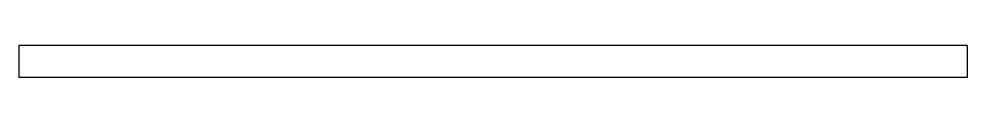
# Model space of a CAD drawing. Header units: millimetres. Extents: x -1489 to 1489, y -50 to 50.
import ezdxf

# ---------------------------------------------------------------- set-up
doc = ezdxf.new("R2010")
doc.units = ezdxf.units.MM

msp = doc.modelspace()

# ---------------------------------------------------------------- linework, layer by layer
at = {"color": 7, "linetype": 'Continuous', "lineweight": 25}
for p, q in [((-1489, 50), (-1489, -50)), ((1489.4, 50), (-1489, 50)), ((1489.4, 50), (1489.4, -50)), ((1489.4, -50), (-1489, -50))]:
    msp.add_line(p, q, dxfattribs=at)

doc.saveas('drawing.dxf')
